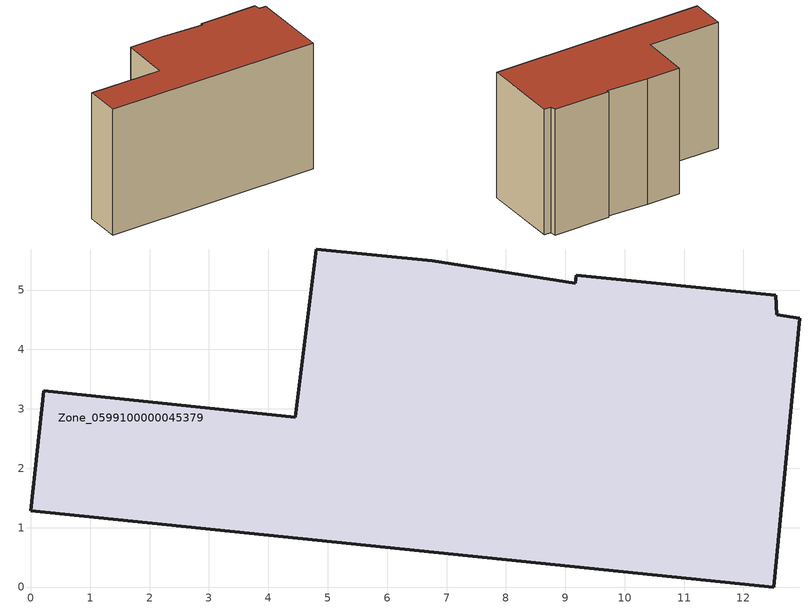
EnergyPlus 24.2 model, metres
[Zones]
Zone_0599100000045379
 floor ground (C_G): 12.54,4.91 12.56,4.59 12.95,4.53 12.51,0 0,1.28 0.22,3.3 4.45,2.86 4.81,5.69 6.76,5.5 9.17,5.12 9.18,5.25 z0
 wall outside (C_F): 4.45,2.86 0.22,3.3 0,1.28 12.51,0 12.95,4.53 12.56,4.59 12.54,4.91 9.18,5.25 9.17,5.12 6.76,5.5 4.81,5.69 4.45,2.86 z0:7.63
 roof outside (C_R): 9.18,5.25 9.17,5.12 6.76,5.5 4.81,5.69 4.45,2.86 0.22,3.3 0,1.28 12.51,0 12.95,4.53 12.56,4.59 12.54,4.91 z7.63
[BUILDING]
Pand.0599100000045379: North Axis=0; Terrain=City; Loads Convergence Tolerance Value=0.04; Temperature Convergence Tolerance Value=0.4; Solar Distribution=FullExterior; Maximum Number of Warmup Days=25; Minimum Number of Warmup Days=1
[Site:Location]
Rotterdam.The.Hague.AP_ZH_NLD Design_Conditions: Latitude=51.96; Longitude=4.45; Time Zone=1; Elevation=-4.5
[SITE:GROUNDTEMPERATURE:BUILDINGSURFACE]
18, 18, 18, 18, 18, 18, 18, 18, 18, 18, 18, 18
[MATERIAL] Thermal Absorptance=0.9; Solar Absorptance=0.7; Visible Absorptance=0.7
Name | Roughness | Thickness | Conductivity | Density | Specific Heat
G.TC.1946 | MediumSmooth | 0.15 | 1 | 540 | 1210
F.TC.1946 | Rough | 0.3 | 0.857143 | 1920 | 840
R.TC.1946 | MediumRough | 0.2 | 0.909091 | 1500 | 1000
[CONSTRUCTION]
C_G: G.TC.1946
C_F: F.TC.1946
C_R: R.TC.1946
[ZONE]
Zone_0599100000045379: Type=1; Multiplier=1; Ceiling Height=Autocalculate; Volume=Autocalculate; Floor Area=autocalculate; Part of Total Floor Area=Yes
[ZONEINFILTRATION:DESIGNFLOWRATE]
Infil_Zone_0599100000045379: Zone or ZoneList or Space or SpaceList=Zone_0599100000045379; Schedule=AlwaysOn; Design Flow Rate Calculation Method=Flow/Area; Flow Rate per Floor Area=0.003; Constant Term Coefficient=1; Temperature Term Coefficient=0; Velocity Term Coefficient=0; Velocity Squared Term Coefficient=0
[HVACTEMPLATE:ZONE:IDEALLOADSAIRSYSTEM]
Zone_0599100000045379: Maximum Heating Supply Air Temperature=50; Minimum Cooling Supply Air Temperature=13; Maximum Heating Supply Air Humidity Ratio=0.0156; Minimum Cooling Supply Air Humidity Ratio=0.0077; Heating Limit=NoLimit; Cooling Limit=NoLimit; Dehumidification Control Type=ConstantSensibleHeatRatio; Cooling Sensible Heat Ratio=0.7; Dehumidification Setpoint=60; Humidification Control Type=None; Humidification Setpoint=30; Outdoor Air Method=None; Outdoor Air Flow Rate per Person=0.00944; Outdoor Air Flow Rate per Zone Floor Area=0; Outdoor Air Flow Rate per Zone=0; Demand Controlled Ventilation Type=None; Outdoor Air Economizer Type=NoEconomizer; Heat Recovery Type=None; Sensible Heat Recovery Effectiveness=0.7; Latent Heat Recovery Effectiveness=0.65
[ZONECONTROL:THERMOSTAT]
ThermostatControl_Zone_0599100000045379: Zone or ZoneList=Zone_0599100000045379; Control Type Schedule=DualSetpointControlType; Control 1=Thermostat_Zone_0599100000045379; Temperature Difference Between Cutout And Setpoint=0
[THERMOSTATSETPOINT:DUALSETPOINT]
Thermostat_Zone_0599100000045379: Heating Setpoint Temperature Schedule=HeatingSetpoint_Zone_0599100000045379; Cooling Setpoint Temperature Schedule=CoolingSetpoint_Zone_0599100000045379
[SCHEDULE:COMPACT]
HeatingSetpoint_Zone_0599100000045379: Through: 12/31, For: AllDays, Until: 24:00, 21
CoolingSetpoint_Zone_0599100000045379: Through: 12/31, For: AllDays, Until: 24:00, 24
DualSetpointControlType: Through: 12/31, For: AllDays, Until: 24:00, 4
AlwaysOn: Through: 12/31, For: AllDays, Until: 24:00, 1
